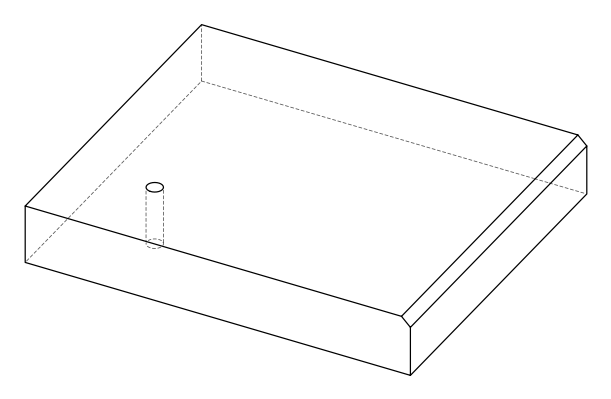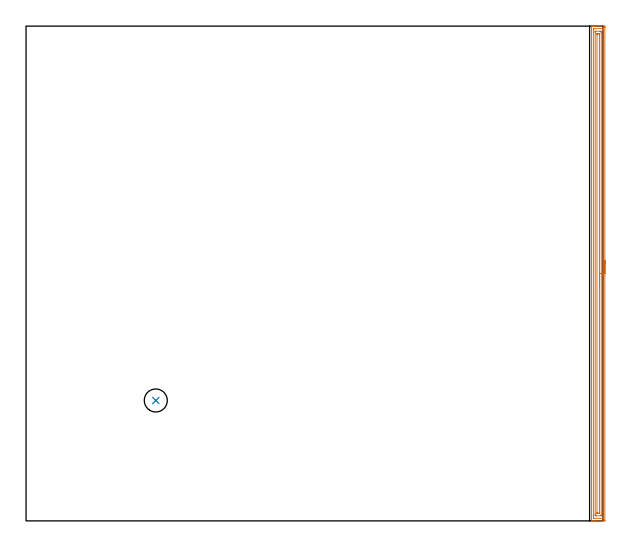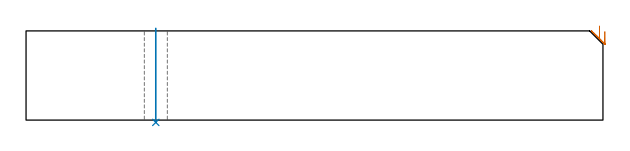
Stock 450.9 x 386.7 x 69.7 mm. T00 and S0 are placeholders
(PLAN: 2 operations, 1 tool changes, 12.9 min)
(1 AREA_MILL | FG_CHAMFER_SURFACE | UGT0205_001 | 12.61 min | 20907 mm3)
(2 INDEXABLE_INSERT_DRILL_THROUGH_HOLE_FROM_SOLID | STEP1HOLE | NXT0302_007 | 0.3 min | 17702 mm3)
(TOOL UGT0205_001 | Chamfer Mill 20 x 3 x 45 deg. | D20 FL50 Z2)
(TOOL NXT0302_007 | Index. Insert Drill 18mm [880-D1800L25-05] | D18 PA176 FL90 Z2)
(OP 1 AREA_MILL)
G17 G21 G94 G90
T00 M6
G54
G17 G0 G90 X452.4 Y203.35 S1061 M3
G43 Z79.7 H0
Z69.3
G94 G1 Y203.312 Z68.428 F250.
Y203.198 Z67.564
Y203.009 Z66.712
Y202.747 Z65.88
Y202.413 Z65.074
Y202.01 Z64.3
Y201.542 Z63.564
Y201.01 Z62.872
Y200.421 Z62.229
Y199.778 Z61.64
Y199.086 Z61.109
Y198.35 Z60.64
Y197.576 Z60.237
Y196.77 Z59.903
Y195.938 Z59.641
Y195.087 Z59.452
Y194.222 Z59.338
Y193.35 Z59.3
Y0.631
X452.397 Y0.246 Z59.301
X452.393 Y0.01 Z59.305
X452.02 Y0.004 Z59.678
X451.401 Y0. Z60.296
X445.009 Z66.686
X443.617 Z68.079
X443.256 Z68.438
X442.313 Z69.387
X442.156 Z69.536
X442.119 Y0.001 Z69.573
X442.003 Y0.01 Z69.688
X442. Y0.184 Z69.7
Y386.516
X442.002 Y386.69 Z69.688
X442.155 Y386.698 Z69.538
X442.313 Y386.7 Z69.387
X442.535 Z69.164
X443.256 Z68.438
X444.493 Z67.204
X445.885 Z65.81
X451.402 Z60.296
X452.02 Y386.696 Z59.678
X452.393 Y386.69 Z59.305
X452.398 Y386.454 Z59.301
X452.4 Y386.069 Z59.3
Y385.681
Y193.35
X450.986 Z60.714
X450.985 Y2.581 Z60.715
X450.979 Y2.017 Z60.721
X450.925 Y2.01 Z60.775
X450.816 Y2.005 Z60.884
X450.678 Y2.001 Z61.022
X443.667 Z68.033
X443.48 Y2.007 Z68.22
X443.446 Y2.01 Z68.254
X443.421 Y2.018 Z68.279
X443.42 Y2.06 Z68.28
X443.416 Y2.257 Z68.284
X443.415 Y2.42 Z68.285
X443.414 Y3.153 Z68.286
X443.415 Y384.119 Z68.285
X443.421 Y384.683 Z68.279
X443.475 Y384.69 Z68.225
X443.585 Y384.695 Z68.115
X443.722 Y384.699 Z67.978
X450.733 Z60.967
X450.92 Y384.693 Z60.78
X450.954 Y384.69 Z60.746
X450.979 Y384.682 Z60.721
X450.98 Y384.64 Z60.72
X450.984 Y384.443 Z60.716
X450.985 Y384.28 Z60.715
X450.986 Y383.547 Z60.714
Y193.35
X449.572 Z62.129
X449.571 Y4.918
X449.568 Y4.208 Z62.132
X449.565 Y4.03 Z62.135
X449.563 Y4.01 Z62.137
X449.543 Y4.007 Z62.157
X449.493 Y4.003 Z62.207
X449.391 Y4.001 Z62.309
X445.885 Z65.815
X445.21 Y4.004 Z66.49
X445.009 Y4.01 Z66.691
X444.835 Y4.033 Z66.865
X444.832 Y4.208 Z66.868
X444.83 Y4.391 Z66.87
X444.829 Y5.103 Z66.871
X444.828 Y5.287 Z66.872
X444.829 Y381.782 Z66.871
X444.832 Y382.492 Z66.868
X444.835 Y382.67 Z66.865
X444.837 Y382.69 Z66.863
X444.857 Y382.693 Z66.843
X444.907 Y382.697 Z66.793
X445.009 Y382.699 Z66.691
X448.514 Y382.7 Z63.186
X449.19 Y382.696 Z62.51
X449.391 Y382.69 Z62.309
X449.565 Y382.667 Z62.135
X449.568 Y382.492 Z62.132
X449.57 Y382.309 Z62.13
X449.571 Y381.597 Z62.129
X449.572 Y381.413 Z62.128
Y193.35 Z62.129
X448.157 Z63.543
Y6.362
X448.155 Y6.185 Z63.545
X448.152 Y6.044 Z63.548
X448.15 Y6.01 Z63.55
X448.129 Y6.007 Z63.571
X448.075 Y6.004 Z63.625
X447.638 Y6. Z64.062
X446.762 Z64.938
X446.326 Y6.004 Z65.374
X446.272 Y6.007 Z65.428
X446.251 Y6.01 Z65.449
X446.249 Y6.025 Z65.451
X446.245 Y6.09 Z65.455
X446.243 Y6.152 Z65.457
Y380.338
X446.245 Y380.515 Z65.455
X446.248 Y380.656 Z65.452
X446.25 Y380.69 Z65.45
X446.271 Y380.693 Z65.429
X446.325 Y380.696 Z65.375
X446.762 Y380.7 Z64.938
X447.638 Z64.062
X448.074 Y380.696 Z63.626
X448.128 Y380.693 Z63.572
X448.149 Y380.69 Z63.551
X448.151 Y380.675 Z63.549
X448.155 Y380.61 Z63.545
X448.157 Y380.548 Z63.543
Y193.35
Y192.478 Z63.581
Y191.614 Z63.695
Y190.762 Z63.883
Y189.93 Z64.146
Y189.124 Z64.48
Y188.35 Z64.882
Y187.614 Z65.351
Y186.922 Z65.882
Y186.279 Z66.472
Y185.69 Z67.115
Y185.159 Z67.807
Y184.69 Z68.543
Y184.287 Z69.317
Y183.953 Z70.123
Y183.691 Z70.955
Y183.502 Z71.806
Y183.388 Z72.671
Y183.35 Z73.543
G0 Z79.7
M5
M2
(OP 2 INDEXABLE_INSERT_DRILL_THROUGH_HOLE_FROM_SOLID)
G17 G21 G94 G90
T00 M6
G54
G17 G0 G90 X101.4 Y94.1 S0 M3
G43 Z79.7 H1
G94 G81 G98 Z-1.814 F250. R71.7
G80
M5
M2
